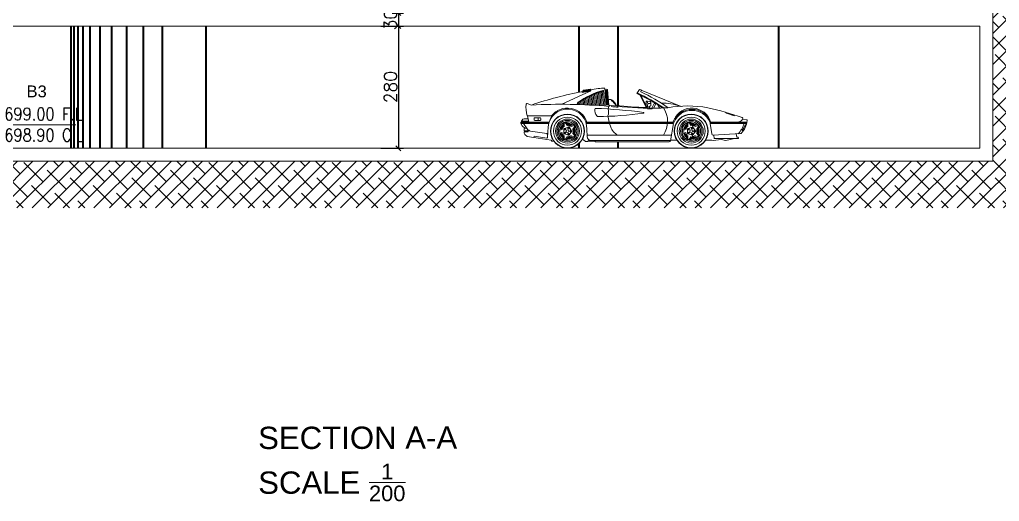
# Model space of a CAD drawing. Header units: metres. Extents: x -322116 to -321123, y -26723 to -26468.
# Drawn here: x -321904.01 to -321881.54, y -26722.71 to -26711.66 of the extents above; entities that cross this region are included whole.
import ezdxf

# ---------------------------------------------------------------- set-up
doc = ezdxf.new("R2010")
doc.units = ezdxf.units.M
doc.header["$LTSCALE"] = 7
doc.header["$MEASUREMENT"] = 0
doc.header["$PDMODE"] = 34
doc.header["$PDSIZE"] = 0.5
for name, color, linetype, lineweight in [('1363TX15X-AS301$0$A-FLOR-IDEN', 4, 'Continuous', 18), ('A-ANNO-TXT3', 6, 'Continuous', 30), ('A-DOOR', 134, 'Continuous', 18), ('A-GRID-DIMS', 142, 'Continuous', 9), ('A-WALL-BLWO', 7, 'Continuous', 40), ('L-Structure', 5, 'Continuous', 15), ('plaster', 1, 'Continuous', 0)]:
    doc.layers.add(name, color=color, linetype=linetype, lineweight=lineweight)
doc.styles.add('1363TX15X-AS301$0$EG_SIMPLEX', font='SIMPLEX.shx')
doc.styles.add('EG_SIMPLEX', font='SIMPLEX.shx')
doc.styles.get("Standard").update_dxf_attribs({"font": 'romans.shx', "height": 0.5})
doc.dimstyles.new('ERGA-M-0200', dxfattribs={"dimscale": 1.15, "dimtxt": 0.2, "dimasz": 0.2, "dimexe": 0.1, "dimexo": 0.1, "dimgap": 0.06, "dimtad": 1, "dimdec": 1, "dimlfac": 100, "dimrnd": 5, "dimdsep": 46, "dimtxsty": 'EG_SIMPLEX', "dimblk1": 'OBLIQUE', "dimblk2": 'OBLIQUE', "dimsah": 1, "dimcen": 0.3, "dimclrd": 256, "dimclre": 256, "dimclrt": 2, "dimadec": 0, "dimazin": 0, "dimtfac": 1, "dimtdec": 1, "dimtix": 1, "dimtmove": 2, "dimatfit": 3, "dimldrblk": 'OBLIQUE', "dimfxl": 1, "dimtolj": 1, "dimtzin": 0, "dimarcsym": 0})

# ---------------------------------------------------------------- blocks, each defined once
blk = doc.blocks.new('carr1')
at = {"layer": 'A-DOOR'}
for p, q in [((-321632.509, -27217.2273), (-321632.5203, -27217.2481)), ((-321632.5101, -27217.2458), (-321632.5101, -27217.2293)), ((-321632.4386, -27217.2177), (-321632.509, -27217.2273)), ((-321632.5069, -27217.2453), (-321632.5069, -27217.2288)), ((-321632.5037, -27217.2448), (-321632.5037, -27217.2283)), ((-321632.5006, -27217.2443), (-321632.5006, -27217.2278)), ((-321632.4974, -27217.2438), (-321632.4974, -27217.2273)), ((-321632.4942, -27217.2433), (-321632.4942, -27217.2268)), ((-321632.491, -27217.2428), (-321632.491, -27217.2263)), ((-321632.4879, -27217.2423), (-321632.4879, -27217.2258)), ((-321632.4847, -27217.2418), (-321632.4847, -27217.2253)), ((-321632.4815, -27217.2413), (-321632.4815, -27217.2248)), ((-321632.4783, -27217.2408), (-321632.4783, -27217.2243)), ((-321632.4752, -27217.2403), (-321632.4752, -27217.2238)), ((-321632.472, -27217.2398), (-321632.472, -27217.2233)), ((-321632.4688, -27217.2393), (-321632.4688, -27217.2228)), ((-321632.4656, -27217.2388), (-321632.4656, -27217.2223)), ((-321632.4625, -27217.2383), (-321632.4625, -27217.2218)), ((-321632.4593, -27217.2378), (-321632.4593, -27217.2213)), ((-321632.4561, -27217.2373), (-321632.4561, -27217.2208)), ((-321632.4529, -27217.2368), (-321632.4529, -27217.2203)), ((-321632.4505, -27217.2347), (-321632.4386, -27217.2177)), ((-321632.4498, -27217.2363), (-321632.4498, -27217.2198)), ((-321632.4466, -27217.2316), (-321632.4466, -27217.2193)), ((-321632.4439, -27217.2368), (-321632.4352, -27217.2229)), ((-321632.4434, -27217.2254), (-321632.4434, -27217.2188)), ((-321632.4402, -27217.2192), (-321632.4402, -27217.2183)), ((-321632.3055, -27217.2099), (-321632.2919, -27217.359)), ((-321632.2854, -27217.2188), (-321632.3055, -27217.2203)), ((-321632.2783, -27217.2283), (-321632.3043, -27217.2302)), ((-321632.2973, -27217.23), (-321632.2849, -27217.3666)), ((-321632.291, -27217.2294), (-321632.2786, -27217.366)), ((-321632.2846, -27217.2289), (-321632.2722, -27217.3654)), ((-321632.2787, -27217.2246), (-321632.2656, -27217.368)), ((-321631.9767, -27217.2219), (-321632.0012, -27217.2587)), ((-321631.9608, -27217.2251), (-321631.9767, -27217.2219)), ((-321631.9608, -27217.2283), (-321631.964, -27217.241)), ((-321631.9608, -27217.2283), (-321631.9608, -27217.2251)), ((-321631.5798, -27217.3807), (-321631.9608, -27217.2283)), ((-321632.714, -27217.361), (-321632.4439, -27217.2368)), ((-321632.5203, -27217.2481), (-321632.4505, -27217.2347)), ((-321632.5164, -27217.2468), (-321632.5164, -27217.2426)), ((-321632.5133, -27217.2463), (-321632.5133, -27217.2355)), ((-321632.5116, -27217.3178), (-321632.5073, -27217.3652)), ((-321632.4996, -27217.3108), (-321632.4946, -27217.3657)), ((-321632.4875, -27217.3041), (-321632.4818, -27217.3663)), ((-321632.4754, -27217.2976), (-321632.4691, -27217.3669)), ((-321632.4632, -27217.2913), (-321632.4563, -27217.3675)), ((-321632.4511, -27217.2853), (-321632.4436, -27217.3682)), ((-321632.4389, -27217.2794), (-321632.4308, -27217.3689)), ((-321632.4267, -27217.2739), (-321632.418, -27217.3696)), ((-321632.4145, -27217.2685), (-321632.4053, -27217.3704)), ((-321632.4023, -27217.2634), (-321632.3925, -27217.3712)), ((-321632.39, -27217.2584), (-321632.3797, -27217.372)), ((-321632.3778, -27217.2537), (-321632.3669, -27217.3728)), ((-321632.3655, -27217.2492), (-321632.3542, -27217.3737)), ((-321632.3532, -27217.2449), (-321632.3414, -27217.3746)), ((-321632.3408, -27217.2408), (-321632.3286, -27217.3756)), ((-321632.3285, -27217.2369), (-321632.3158, -27217.3765)), ((-321632.316, -27217.2345), (-321632.303, -27217.3776)), ((-321631.972, -27217.2723), (-321631.9078, -27217.3978)), ((-321631.9625, -27217.2769), (-321631.9007, -27217.3979)), ((-321633.0022, -27217.368), (-321633.0427, -27217.3545)), ((-321632.5573, -27217.3578), (-321632.5528, -27217.3638)), ((-321632.5477, -27217.3404), (-321632.5456, -27217.3637)), ((-321632.5357, -27217.3326), (-321632.5328, -27217.3642)), ((-321632.5237, -27217.3251), (-321632.5201, -27217.3647)), ((-321632.2663, -27217.3807), (-321632.2724, -27217.4053)), ((-321632.2601, -27217.3708), (-321632.2663, -27217.3807)), ((-321631.9123, -27217.3316), (-321631.9123, -27217.3787)), ((-321631.8995, -27217.3316), (-321631.9123, -27217.3316)), ((-321631.9123, -27217.3787), (-321631.9081, -27217.3829)), ((-321631.9081, -27217.3829), (-321631.892, -27217.3819)), ((-321631.9027, -27217.3338), (-321631.8952, -27217.3519)), ((-321631.8962, -27217.3594), (-321631.9016, -27217.3819)), ((-321631.8738, -27217.3359), (-321631.8995, -27217.3316)), ((-321631.8986, -27217.4046), (-321631.8924, -27217.3977)), ((-321631.8555, -27217.4046), (-321631.8986, -27217.4046)), ((-321631.8952, -27217.3519), (-321631.8685, -27217.354)), ((-321631.892, -27217.3819), (-321631.892, -27217.3969)), ((-321631.8795, -27217.3977), (-321631.8736, -27217.4)), ((-321631.8792, -27217.3798), (-321631.8738, -27217.3798)), ((-321631.8792, -27217.398), (-321631.8792, -27217.3798)), ((-321631.8674, -27217.3433), (-321631.8738, -27217.3359)), ((-321631.8738, -27217.3798), (-321631.8674, -27217.3755)), ((-321631.8736, -27217.4), (-321631.8555, -27217.4011)), ((-321631.8674, -27217.3755), (-321631.8674, -27217.3433)), ((-321631.8354, -27217.3547), (-321631.8579, -27217.3981)), ((-321631.8555, -27217.4011), (-321631.8555, -27217.4046)), ((-321631.8249, -27217.3624), (-321631.8429, -27217.3969)), ((-321631.7851, -27217.3936), (-321631.8001, -27217.3701)), ((-321633.0594, -27217.4982), (-321633.034, -27217.4982)), ((-321633.0435, -27217.4696), (-321632.8085, -27217.4696)), ((-321633.0276, -27217.5299), (-321633.0403, -27217.4696)), ((-321632.9768, -27217.5077), (-321632.9768, -27217.495)), ((-321632.9705, -27217.4886), (-321632.9197, -27217.4886)), ((-321632.9387, -27217.4886), (-321632.9387, -27217.514)), ((-321632.9133, -27217.495), (-321632.9133, -27217.5077)), ((-321632.8339, -27217.5299), (-321632.8085, -27217.4696)), ((-321632.2749, -27217.4719), (-321632.2746, -27217.4816)), ((-321632.2746, -27217.4816), (-321632.2629, -27217.5291)), ((-321631.149, -27217.4447), (-321631.1599, -27217.4354)), ((-321631.0783, -27217.47), (-321631.149, -27217.4447)), ((-321631.0893, -27217.4616), (-321631.1338, -27217.4447)), ((-321631.0876, -27217.4599), (-321631.0893, -27217.4616)), ((-321631.0725, -27217.4649), (-321631.0783, -27217.47)), ((-321630.9577, -27217.5082), (-321630.9988, -27217.5013)), ((-321633.1038, -27217.5299), (-321633.1038, -27217.5426)), ((-321632.8339, -27217.5299), (-321633.1038, -27217.5299)), ((-321632.8339, -27217.5331), (-321633.1038, -27217.5331)), ((-321632.8339, -27217.5363), (-321633.1038, -27217.5363)), ((-321632.8339, -27217.5394), (-321633.1038, -27217.5394)), ((-321633.0892, -27217.5663), (-321633.1038, -27217.5426)), ((-321632.8371, -27217.5426), (-321633.1038, -27217.5426)), ((-321633.0975, -27217.5204), (-321633.1006, -27217.5299)), ((-321633.0308, -27217.5204), (-321633.0975, -27217.5204)), ((-321633.0416, -27217.5948), (-321633.0784, -27217.5426)), ((-321633.0721, -27217.594), (-321633.0721, -27217.6125)), ((-321632.9197, -27217.514), (-321632.9705, -27217.514)), ((-321632.8498, -27217.676), (-321632.8429, -27217.5757)), ((-321632.6995, -27217.5865), (-321632.7472, -27217.6019)), ((-321632.708, -27217.5992), (-321632.7428, -27217.6105)), ((-321632.6995, -27217.5363), (-321632.6995, -27217.5865)), ((-321632.6931, -27217.5957), (-321632.6931, -27217.6356)), ((-321632.69, -27217.5378), (-321632.69, -27217.5744)), ((-321632.6508, -27217.5773), (-321632.6888, -27217.5896)), ((-321632.6587, -27217.5643), (-321632.6803, -27217.5346)), ((-321632.644, -27217.5684), (-321632.6734, -27217.5279)), ((-321632.5963, -27217.5529), (-321632.644, -27217.5684)), ((-321632.6202, -27217.6119), (-321632.6437, -27217.5796)), ((-321632.5948, -27217.5624), (-321632.6296, -27217.5738)), ((-321632.6103, -27217.6003), (-321632.5888, -27217.5707)), ((-321632.6097, -27217.6156), (-321632.5802, -27217.5751)), ((-321631.6473, -27217.5299), (-321632.4853, -27217.5299)), ((-321631.6536, -27217.5331), (-321632.4843, -27217.5331)), ((-321631.6544, -27217.5363), (-321632.4833, -27217.5363)), ((-321631.6552, -27217.5394), (-321632.4823, -27217.5394)), ((-321631.6522, -27217.5426), (-321632.4814, -27217.5426)), ((-321632.4753, -27217.5983), (-321632.4729, -27217.6678)), ((-321632.2489, -27217.5766), (-321632.2597, -27217.5426)), ((-321631.6473, -27217.5299), (-321631.8345, -27217.5299)), ((-321631.6528, -27217.5426), (-321631.6827, -27217.7068)), ((-321631.6528, -27217.5299), (-321631.656, -27217.5426)), ((-321631.5247, -27217.5865), (-321631.5724, -27217.6019)), ((-321631.5332, -27217.5992), (-321631.5681, -27217.6105)), ((-321631.5247, -27217.5363), (-321631.5247, -27217.5865)), ((-321631.5184, -27217.5957), (-321631.5184, -27217.6356)), ((-321631.5152, -27217.5378), (-321631.5152, -27217.5744)), ((-321631.476, -27217.5773), (-321631.514, -27217.5896)), ((-321631.484, -27217.5643), (-321631.5055, -27217.5346)), ((-321631.4692, -27217.5684), (-321631.4987, -27217.5279)), ((-321631.4216, -27217.5529), (-321631.4692, -27217.5684)), ((-321631.4455, -27217.6119), (-321631.4689, -27217.5796)), ((-321631.42, -27217.5624), (-321631.4549, -27217.5738)), ((-321631.4356, -27217.6003), (-321631.414, -27217.5707)), ((-321631.4349, -27217.6156), (-321631.4055, -27217.5751)), ((-321630.9547, -27217.5299), (-321631.3092, -27217.5299)), ((-321630.9547, -27217.5331), (-321631.3092, -27217.5331)), ((-321630.956, -27217.5363), (-321631.3092, -27217.5363)), ((-321630.9567, -27217.5394), (-321631.3092, -27217.5394)), ((-321631.3043, -27217.5298), (-321631.3007, -27217.5425)), ((-321631.3042, -27217.5426), (-321631.2893, -27217.6429)), ((-321630.9575, -27217.5426), (-321631.3042, -27217.5426)), ((-321631.0337, -27217.5267), (-321631.0877, -27217.5299)), ((-321630.9861, -27217.5839), (-321631.002, -27217.6093)), ((-321630.9766, -27217.5839), (-321630.9861, -27217.5839)), ((-321630.9734, -27217.5553), (-321630.9797, -27217.5712)), ((-321630.9797, -27217.5712), (-321630.967, -27217.5712)), ((-321630.9639, -27217.5553), (-321630.9734, -27217.5553)), ((-321633.0721, -27217.6125), (-321633.034, -27217.6125)), ((-321633.0721, -27217.622), (-321633.0721, -27217.6347)), ((-321633.034, -27217.622), (-321633.0721, -27217.622)), ((-321633.0721, -27217.6347), (-321633.0657, -27217.6474)), ((-321633.0657, -27217.6474), (-321633.0435, -27217.6664)), ((-321633.0435, -27217.6664), (-321632.9802, -27217.6769)), ((-321633.034, -27217.6125), (-321633.034, -27217.622)), ((-321632.8562, -27217.6379), (-321633.01, -27217.6153)), ((-321632.9802, -27217.6769), (-321632.9772, -27217.6646)), ((-321632.8149, -27217.7014), (-321632.9802, -27217.6769)), ((-321632.8562, -27217.6823), (-321632.9772, -27217.6646)), ((-321632.8498, -27217.6474), (-321632.8562, -27217.6379)), ((-321632.8562, -27217.6823), (-321632.8498, -27217.676)), ((-321632.7472, -27217.6293), (-321632.6995, -27217.6448)), ((-321632.7428, -27217.6207), (-321632.708, -27217.6321)), ((-321632.6995, -27217.6448), (-321632.6995, -27217.6949)), ((-321632.69, -27217.6568), (-321632.69, -27217.6935)), ((-321632.6888, -27217.6416), (-321632.6508, -27217.654)), ((-321632.6803, -27217.6966), (-321632.6587, -27217.667)), ((-321632.6734, -27217.7034), (-321632.644, -27217.6629)), ((-321632.644, -27217.6629), (-321632.5963, -27217.6784)), ((-321632.6437, -27217.6517), (-321632.6202, -27217.6194)), ((-321632.6296, -27217.6575), (-321632.5948, -27217.6688)), ((-321632.5888, -27217.6606), (-321632.6103, -27217.631)), ((-321632.5802, -27217.6562), (-321632.6097, -27217.6156)), ((-321632.5069, -27217.6982), (-321632.5196, -27217.695)), ((-321632.4734, -27217.6537), (-321631.673, -27217.6537)), ((-321631.5724, -27217.6293), (-321631.5247, -27217.6448)), ((-321631.5681, -27217.6207), (-321631.5332, -27217.6321)), ((-321631.5247, -27217.6448), (-321631.5247, -27217.6949)), ((-321631.5152, -27217.6568), (-321631.5152, -27217.6935)), ((-321631.514, -27217.6416), (-321631.476, -27217.654)), ((-321631.5055, -27217.6966), (-321631.484, -27217.667)), ((-321631.4987, -27217.7034), (-321631.4692, -27217.6629)), ((-321631.4692, -27217.6629), (-321631.4216, -27217.6784)), ((-321631.4689, -27217.6517), (-321631.4455, -27217.6194)), ((-321631.4549, -27217.6575), (-321631.42, -27217.6688)), ((-321631.414, -27217.6606), (-321631.4356, -27217.631)), ((-321631.4055, -27217.6562), (-321631.4349, -27217.6156)), ((-321631.0156, -27217.6397), (-321631.2761, -27217.6537)), ((-321631.275, -27217.7045), (-321631.1988, -27217.695)), ((-321631.2655, -27217.6855), (-321631.2687, -27217.6537)), ((-321631.0369, -27217.6855), (-321631.2655, -27217.6855)), ((-321631.1988, -27217.695), (-321631.1544, -27217.7045)), ((-321631.1544, -27217.7045), (-321631.075, -27217.6855)), ((-321631.0528, -27217.6728), (-321631.0591, -27217.641)), ((-321631.0385, -27217.6728), (-321631.0528, -27217.6728)), ((-321631.0385, -27217.6728), (-321631.0369, -27217.6791)), ((-321631.0369, -27217.6791), (-321631.0369, -27217.6855)), ((-321631.002, -27217.6093), (-321630.9893, -27217.6093)), ((-321632.8085, -27217.7109), (-321632.8149, -27217.7014)), ((-321632.799, -27217.7109), (-321632.8085, -27217.7109)), ((-321632.7927, -27217.7045), (-321632.799, -27217.7109)), ((-321632.4879, -27217.7141), (-321632.5069, -27217.6982)), ((-321632.4688, -27217.7141), (-321632.4879, -27217.7141)), ((-321632.4561, -27217.7045), (-321632.4688, -27217.7141)), ((-321632.4021, -27217.7109), (-321632.4625, -27217.7109)), ((-321632.4371, -27217.7045), (-321632.4561, -27217.7045)), ((-321632.4349, -27217.7045), (-321631.6846, -27217.7045)), ((-321632.3926, -27217.7172), (-321632.4085, -27217.7045)), ((-321632.3926, -27217.7172), (-321631.6952, -27217.7172)), ((-321631.6782, -27217.7014), (-321631.6179, -27217.7014)), ((-321631.348, -27217.7014), (-321631.2877, -27217.7014)), ((-321631.2877, -27217.7014), (-321631.275, -27217.7045))]:
    blk.add_line(p, q, dxfattribs=at)
for centre, radius in [((-321632.6593, -27217.6156), 0.1619), ((-321632.6593, -27217.6156), 0.1588), ((-321632.6593, -27217.6156), 0.1333), ((-321632.6593, -27217.6156), 0.1143), ((-321631.4846, -27217.6156), 0.1619), ((-321631.4846, -27217.6156), 0.1588), ((-321631.4846, -27217.6156), 0.1333), ((-321631.4846, -27217.6156), 0.1143), ((-321632.6593, -27217.6156), 0.1016), ((-321632.6593, -27217.6156), 0.0889), ((-321632.6593, -27217.6156), 0.0127), ((-321631.4846, -27217.6156), 0.1016), ((-321631.4846, -27217.6156), 0.0889), ((-321631.4846, -27217.6156), 0.0127), ((-321632.6304, -27217.6158), 0.00635), ((-321631.4556, -27217.6158), 0.00635)]:
    blk.add_circle(centre, radius, dxfattribs=at)
for centre, radius, start, end in [((-321632.0791, -27218.0496), 0.8564, 106.6287, 124.26177), ((-321631.7718, -27221.0135), 3.8476, 98.90924, 100.05794), ((-321632.3254, -27217.3928), 0.1853, 83.91559, 103.17554), ((-321632.3223, -27217.2351), 0.00635, 5.19443, 106.6287), ((-321632.285, -27217.2252), 0.00635, 5.19443, 94.1185), ((-321631.7718, -27221.0135), 3.8476, 101.13755, 108.65049), ((-321632.0791, -27218.0496), 0.8501, 106.6287, 124.26177), ((-321632.2584, -27217.3435), 0.0297, 56.98293, 113.55422), ((-321632.2872, -27217.4044), 0.0905, 17.63668, 62.31922), ((-321632.2872, -27217.4044), 0.0969, 16.38766, 62.31922), ((-321632.7232, -27218.8366), 1.7353, 56.12535, 65.41162), ((-321632.7232, -27218.8366), 1.7416, 55.84231, 65.37815), ((-321632.7232, -27218.8366), 1.767, 54.75983, 64.55367), ((-321632.7812, -27217.3965), 0.2723, 172.22597, 195.56917), ((-321633.0447, -27217.3605), 0.00635, 71.56505, 172.22597), ((-321632.7247, -27222.6383), 5.2776, 85.01644, 93.0145), ((-321632.6593, -27217.5902), 0.1842, 357.50472, 175.47828), ((-321632.6593, -27217.5902), 0.1937, 18.14817, 141.46806), ((-321632.5541, -27217.3523), 0.0127, 124.26177, 239.656), ((-321632.5541, -27217.3523), 0.00635, 124.26177, 239.656), ((-321632.3031, -27217.4131), 0.0968, 175.60993, 218.62604), ((-321632.3933, -27217.4062), 0.00635, 88.81286, 175.60993), ((-321632.558, -27222.1607), 4.7637, 82.51124, 88.01667), ((-321632.2856, -27217.3585), 0.00635, 185.19443, 260.93275), ((-321631.8656, -27214.7264), 2.6717, 260.93275, 269.43072), ((-321632.3801, -27217.4346), 0.1115, 340.46284, 15.19382), ((-321632.7247, -27222.6383), 5.2776, 84.05694, 84.78726), ((-321631.8656, -27214.7264), 2.6654, 262.87351, 269.02065), ((-321631.8656, -27214.7264), 2.6717, 269.70122, 273.40644), ((-321631.8302, -27217.3587), 0.00653, 324.96052, 141.98603), ((-321631.7557, -27217.7973), 0.4486, 68.23116, 91.86758), ((-321631.9397, -27217.5231), 0.2309, 325.68856, 33.95433), ((-321631.5163, -27218.5027), 1.1256, 80.25604, 99.74396), ((-321631.4782, -27217.6029), 0.1937, 22.15102, 156.63721), ((-321631.4782, -27217.5807), 0.1842, 16.01339, 156.63721), ((-321631.9933, -27220.3192), 3.0009, 70.67068, 77.14768), ((-321633.0638, -27217.5343), 0.0364, 82.95249, 157.56039), ((-321632.9705, -27217.495), 0.00635, 90, 180), ((-321632.9705, -27217.5077), 0.00635, 180, 270), ((-321632.9197, -27217.495), 0.00635, 0, 90), ((-321632.9197, -27217.5077), 0.00635, 270, 0), ((-321632.3738, -27217.4696), 0.00635, 218.62604, 270.37307), ((-321632.352, -27214.7759), 2.7001, 269.53998, 278.8423), ((-321631.9375, -27217.4408), 0.00317, 279.66458, 83.30165), ((-321631.4782, -27217.6029), 0.1842, 23.36279, 156.63721), ((-321631.0396, -27217.4809), 0.0462, 277.33438, 341.65846), ((-321631.0018, -27217.4935), 0.00635, 341.65846, 73.90918), ((-321630.9587, -27217.5145), 0.00635, 353.27528, 80.53768), ((-321633.0477, -27217.537), 0.0508, 215.21759, 271.26706), ((-321633.0477, -27217.6385), 0.0508, 88.73294, 118.68766), ((-321633.0001, -27217.5655), 0.0508, 215.21759, 258.69007), ((-321632.6593, -27217.6156), 0.0756, 122.09234, 165.90766), ((-321632.6593, -27217.6156), 0.0689, 125.63671, 162.36329), ((-321632.6593, -27217.6156), 0.0629, 129.65575, 158.34425), ((-321632.6593, -27217.6156), 0.0566, 135.21649, 152.78351), ((-321632.6868, -27217.5957), 0.00635, 108, 180), ((-321632.6593, -27217.6156), 0.0825, 106.56195, 109.43805), ((-321632.6593, -27217.6156), 0.0756, 50.09234, 93.90766), ((-321632.6593, -27217.6156), 0.0689, 53.63671, 90.36329), ((-321632.6593, -27217.6156), 0.0629, 57.65575, 86.34425), ((-321632.6488, -27217.5833), 0.00635, 36, 108), ((-321632.6593, -27217.6156), 0.0566, 63.21648, 80.78352), ((-321632.6593, -27217.6156), 0.0629, 345.65575, 14.34425), ((-321632.6593, -27217.6156), 0.0689, 341.63671, 18.36329), ((-321632.6593, -27217.6156), 0.0825, 34.56195, 37.43805), ((-321632.6593, -27217.6156), 0.0756, 338.09234, 21.90766), ((-321632.1243, -27217.5354), 0.1312, 198.28704, 243.62794), ((-321631.4846, -27217.6156), 0.0756, 122.09234, 165.90766), ((-321631.4846, -27217.6156), 0.0689, 125.63671, 162.36329), ((-321631.4846, -27217.6156), 0.0629, 129.65575, 158.34425), ((-321631.4846, -27217.6156), 0.0566, 135.21649, 152.78351), ((-321631.512, -27217.5957), 0.00635, 108, 180), ((-321631.4846, -27217.6156), 0.0825, 106.56195, 109.43805), ((-321631.4846, -27217.6156), 0.0756, 50.09234, 93.90766), ((-321631.4846, -27217.6156), 0.0689, 53.63671, 90.36329), ((-321631.4846, -27217.6156), 0.0629, 57.65575, 86.34425), ((-321631.4741, -27217.5833), 0.00635, 36, 108), ((-321631.4846, -27217.6156), 0.0566, 63.21648, 80.78352), ((-321631.4846, -27217.6156), 0.0629, 345.65575, 14.34425), ((-321631.4846, -27217.6156), 0.0689, 341.63671, 18.36329), ((-321631.4846, -27217.6156), 0.0825, 34.56195, 37.43805), ((-321631.4846, -27217.6156), 0.0756, 338.09234, 21.90766), ((-321631.1857, -27217.4907), 0.2093, 314.08152, 345.63571), ((-321631.1603, -27217.4907), 0.2093, 315.32213, 353.27528), ((-321632.6593, -27217.6156), 0.0825, 178.56194, 181.43806), ((-321632.6593, -27217.6156), 0.0756, 194.09234, 237.90766), ((-321632.6593, -27217.6156), 0.0689, 197.63671, 234.36329), ((-321632.6593, -27217.6156), 0.0629, 201.65575, 230.34425), ((-321632.6593, -27217.6156), 0.0566, 207.21649, 224.78351), ((-321632.6868, -27217.6356), 0.00635, 180, 252), ((-321632.6593, -27217.6156), 0.0825, 250.56195, 253.43805), ((-321632.6593, -27217.6156), 0.0756, 266.09234, 309.90766), ((-321632.6593, -27217.6156), 0.0689, 269.63671, 306.36329), ((-321632.6593, -27217.6156), 0.0629, 273.65575, 302.34425), ((-321632.6488, -27217.6479), 0.00635, 252, 324), ((-321632.6593, -27217.6156), 0.0566, 279.21648, 296.78352), ((-321632.6254, -27217.6156), 0.00635, 324, 36), ((-321632.6593, -27217.6156), 0.0566, 351.21649, 8.78351), ((-321632.6593, -27217.6156), 0.0825, 322.56195, 325.43805), ((-321632.4349, -27217.6664), 0.0381, 181.9827, 270), ((-321631.4846, -27217.6156), 0.0825, 178.56194, 181.43806), ((-321631.4846, -27217.6156), 0.0756, 194.09234, 237.90766), ((-321631.4846, -27217.6156), 0.0689, 197.63671, 234.36329), ((-321631.4846, -27217.6156), 0.0629, 201.65575, 230.34425), ((-321631.4846, -27217.6156), 0.0566, 207.21649, 224.78351), ((-321631.512, -27217.6356), 0.00635, 180, 252), ((-321631.4846, -27217.6156), 0.0825, 250.56195, 253.43805), ((-321631.4846, -27217.6156), 0.0756, 266.09234, 309.90766), ((-321631.4846, -27217.6156), 0.0689, 269.63671, 306.36329), ((-321631.4846, -27217.6156), 0.0629, 273.65575, 302.34425), ((-321631.4741, -27217.6479), 0.00635, 252, 324), ((-321631.4846, -27217.6156), 0.0566, 279.21648, 296.78352), ((-321631.4506, -27217.6156), 0.00635, 324, 36), ((-321631.4846, -27217.6156), 0.0566, 351.21649, 8.78351), ((-321631.4846, -27217.6156), 0.0825, 322.56195, 325.43805), ((-321631.2768, -27217.641), 0.0127, 188.45128, 273.07126), ((-321631.016, -27217.6334), 0.00635, 273.07126, 315.32213), ((-321631.6952, -27217.7045), 0.0127, 270, 349.69515)]:
    blk.add_arc(centre, radius, start, end, dxfattribs=at)
at = {"layer": 'A-DOOR', "extrusion": (0, 0, -1)}
for centre, major_axis, start_param, end_param in [((-321632.6826, -27217.5985), (-0.00449, 0.00449), 1.420899, 7.704084), ((-321632.6502, -27217.5882), (0.00449, 0.00449), 1.10674, 7.389925), ((-321631.5079, -27217.5985), (-0.00449, 0.00449), 1.420899, 7.704084), ((-321631.4754, -27217.5882), (0.00449, 0.00449), 1.10674, 7.389925), ((-321632.6829, -27217.6325), (0.00449, 0.00449), -1.406534571557882, 4.876650735621705), ((-321632.6506, -27217.6432), (-0.00449, 0.00449), 5.19081, 11.473995), ((-321631.5081, -27217.6325), (0.00449, 0.00449), -1.406534571557882, 4.876650735621705), ((-321631.4758, -27217.6432), (-0.00449, 0.00449), 5.19081, 11.473995)]:
    blk.add_ellipse(centre, major_axis=major_axis, ratio=1, start_param=start_param, end_param=end_param, dxfattribs=at)
blk = doc.blocks.new('*U133')
blk.add_hatch(color=256).paths.add_polyline_path([(150, 225), (-150, 225), (0, 0)])
blk.add_line((-150, 300), (1362, 300))
blk.add_lwpolyline([(-150, 225), (150, 225), (0, 0)], close=True)
at = {"style": '1363TX15X-AS301$0$EG_SIMPLEX', "width": 0.85}
for tag, p in [('F.F.L.', (225, 375)), ('C.L.', (225, 39))]:
    blk.add_attdef(tag, p, '', height=200, dxfattribs=at)
blk = doc.blocks.new('_OBLIQUE')
at = {"color": 0, "linetype": 'ByBlock'}
blk.add_line((-0.5, -0.5), (0.5, 0.5), dxfattribs=at)
blk = doc.blocks.new('*D105')
at = {"layer": 'A-GRID-DIMS', "lineweight": -2, "transparency": 16777216}
for p, q in [((-321895.322, -26711.509), (-321895.322, -26711.394)), ((-321895.461, -26711.509), (-321895.207, -26711.509)), ((-321895.322, -26711.509), (-321895.322, -26711.809)), ((-321895.725, -26711.809), (-321895.207, -26711.809)), ((-321895.322, -26711.809), (-321895.322, -26711.924))]:
    blk.add_line(p, q, dxfattribs=at)
at = {"layer": 'Defpoints', "color": 0, "transparency": 16777216}
for p in [(-321895.576, -26711.509, -383.919), (-321895.84, -26711.809, 0.001), (-321895.322, -26711.809)]:
    blk.add_point(p, dxfattribs=at)
at = {"layer": 'A-GRID-DIMS', "lineweight": -2, "transparency": 16777216, "xscale": 0.115, "yscale": 0.115, "zscale": 0.115}
for p, rotation in [((-321895.322, -26711.509), 270), ((-321895.322, -26711.809), 90)]:
    blk.add_blockref('_OBLIQUE', p, dxfattribs=dict(at, rotation=rotation))
at = {"layer": 'A-GRID-DIMS', "color": 2, "transparency": 16777216, "insert": (-321895.501, -26711.659), "char_height": 0.2875, "attachment_point": 5, "rotation": 90, "style": 'EG_SIMPLEX'}
blk.add_mtext('\\A1;30', dxfattribs=at)
blk = doc.blocks.new('*D106')
at = {"layer": 'A-GRID-DIMS', "lineweight": -2, "transparency": 16777216}
for p, q in [((-321895.725, -26711.809), (-321895.207, -26711.809)), ((-321895.322, -26711.809), (-321895.322, -26714.609)), ((-321895.725, -26714.609), (-321895.207, -26714.609))]:
    blk.add_line(p, q, dxfattribs=at)
at = {"layer": 'Defpoints', "color": 0, "transparency": 16777216}
for p in [(-321895.84, -26711.809, 0.001), (-321895.84, -26714.609, 0.001), (-321895.322, -26714.609)]:
    blk.add_point(p, dxfattribs=at)
at = {"layer": 'A-GRID-DIMS', "lineweight": -2, "transparency": 16777216, "xscale": 0.115, "yscale": 0.115, "zscale": 0.115}
for p, rotation in [((-321895.322, -26711.809), 90), ((-321895.322, -26714.609), 270)]:
    blk.add_blockref('_OBLIQUE', p, dxfattribs=dict(at, rotation=rotation))
at = {"layer": 'A-GRID-DIMS', "color": 2, "transparency": 16777216, "insert": (-321895.501, -26713.209), "char_height": 0.2875, "attachment_point": 5, "rotation": 90, "style": 'EG_SIMPLEX'}
blk.add_mtext('\\A1;280', dxfattribs=at)

msp = doc.modelspace()

# ---------------------------------------------------------------- hatches: boundary and pattern name
at = {"layer": 'plaster'}
h = msp.add_hatch(dxfattribs=at)
h.set_pattern_fill('ANSI38', color=256, scale=2)
h.paths.add_polyline_path([(-321871.2168, -26698.2687), (-321873.7587, -26698.2687), (-321873.7587, -26699.3162), (-321871.2168, -26699.3162)])
h.paths.add_polyline_path([(-321873.7587, -26698.2687), (-321878.021, -26698.5087), (-321878.7623, -26698.809), (-321878.7623, -26699.8667), (-321877.6813, -26699.3162), (-321873.7587, -26699.3162)])
h.paths.add_polyline_path([(-321878.7623, -26698.809), (-321881.6857, -26699.9929), (-321881.6857, -26701.8587), (-321881.6857, -26705.2087), (-321881.6857, -26708.5587), (-321881.6857, -26714.9087), (-321906.6385, -26714.9087), (-321906.6385, -26709.1659), (-321908.6385, -26709.1683), (-321908.6385, -26712.4336), (-321907.4976, -26712.4336), (-321907.4976, -26715.9813), (-321880.3848, -26715.9813), (-321880.3848, -26700.6929), (-321878.7623, -26699.8667)])
h.paths.add_polyline_path([(-321908.6385, -26709.1683), (-321908.6405, -26709.1683), (-321911.6385, -26712.7207), (-321911.6385, -26719.7087), (-321911.6385, -26720.6938), (-321910.5709, -26720.6938), (-321910.5709, -26712.4336), (-321908.6385, -26712.4336)])
h.paths.add_polyline_path([(-321911.6385, -26719.7087), (-321915.0219, -26719.7087), (-321915.0219, -26720.6938), (-321911.6385, -26720.6938)])
h.paths.add_polyline_path([(-321908.08, -26712.9139), (-321907.1969, -26712.9139), (-321907.1969, -26712.4827), (-321908.08, -26712.4827)], flags=25)
h.paths.add_polyline_path([(-321912.4777, -26713.0407), (-321910.8999, -26713.0407), (-321910.8999, -26712.6087), (-321912.4777, -26712.6087)], flags=9)

# ---------------------------------------------------------------- linework, layer by layer
at = {"layer": 'A-WALL-BLWO', "color": 251, "true_color": 0x636466}
for p, q in [((-321902.8328, -26711.8087, 0), (-321902.8328, -26714.6087, 0)), ((-321902.7682, -26711.8087, 0), (-321902.7682, -26714.6087, 0)), ((-321902.6738, -26711.8087, 0), (-321902.6738, -26714.6087, 0)), ((-321902.5595, -26711.8087, 0), (-321902.5595, -26714.6087, 0)), ((-321902.3956, -26711.8087, 0), (-321902.3956, -26714.6087, 0)), ((-321902.172, -26711.8087, 0), (-321902.172, -26714.6087, 0)), ((-321901.9037, -26711.8087, 0), (-321901.9037, -26714.6087, 0)), ((-321901.5609, -26711.8087, 0), (-321901.5609, -26714.6087, 0)), ((-321901.1734, -26711.8087, 0), (-321901.1734, -26714.6087, 0))]:
    msp.add_line(p, q, dxfattribs=at)
at = {"layer": 'A-WALL-BLWO'}
for p, q in [((-321900.7357, -26711.8087, 0), (-321900.7357, -26714.6087, 0)), ((-321899.7357, -26711.8087, 0), (-321899.7357, -26714.6087, 0)), ((-321891.1857, -26711.8087, 0), (-321891.1857, -26713.3248, 0)), ((-321890.2857, -26711.8087, 0), (-321890.2857, -26713.6315, 0)), ((-321886.599, -26711.8087, 0.0007), (-321886.599, -26714.6087, 0.0007)), ((-321891.1857, -26714.5026, 0), (-321891.1857, -26714.6087, 0)), ((-321890.2857, -26714.463, 0), (-321890.2857, -26714.6087, 0))]:
    msp.add_line(p, q, dxfattribs=at)
at = {"layer": 'L-Structure', "elevation": 0.0007}
for points in [[(-321881.6857, -26708.5587), (-321881.6857, -26714.9087), (-321906.6385, -26714.9087), (-321906.6385, -26708.2587)], [(-321906.3385, -26711.8087), (-321881.9857, -26711.8087), (-321881.9857, -26714.6087), (-321906.3385, -26714.6087), (-321906.3385, -26714.4587)], [(-321881.9857, -26711.8087), (-321881.9857, -26712.1087)]]:
    msp.add_lwpolyline(points, dxfattribs=at)

# ---------------------------------------------------------------- block references
at = {"layer": '1363TX15X-AS301$0$A-FLOR-IDEN', "xscale": 0.00144, "yscale": 0.00144, "zscale": 0.00144}
msp.add_blockref('*U133', (-321904.6837, -26714.5087, 0.0007), dxfattribs=at).add_auto_attribs({'C.L.': '698.90 C.L', 'F.F.L.': '699.00 F.L'})
at = {"layer": 'A-WALL-BLWO', "xscale": 2.415943862304828, "yscale": 2.415943862304828, "zscale": 2.415943862304828}
msp.add_blockref('carr1', (455155.007, 39042.0139, 0.0007), dxfattribs=at)

# ---------------------------------------------------------------- texts
at = {"layer": 'A-ANNO-TXT3', "lineweight": 5}
for s, width, gutter_width, heights, insert, char_height, attachment_point, rotation in [('\\A1;{\\fArial Unicode MS|b0|i0|c0|p34;B3}', 1.423931, 3.0774, [0.4674], (-321903.8482, -26713.1702), 0.27, 1, 359.90083), ('\\A1;{\\fArial Unicode MS|b0|i0|c0|p34;SECTION A-A\\PSCALE \\H0.7x;\\S1/200;}', 8.323156, 7.6934, [2.2325], (-321898.5363, -26722.7135, 0.0007), 0.511674, 7, 0.09917)]:
    msp.add_mtext_dynamic_manual_height_columns(s, width=width, gutter_width=gutter_width, heights=heights, dxfattribs=dict(at, insert=insert, char_height=char_height, attachment_point=attachment_point, rotation=rotation))

# ---------------------------------------------------------------- dimensions: what is measured, and where the dimension line sits
at = {"layer": 'A-GRID-DIMS'}
for base, p1, p2, picture, middle in [((-321895.3224, -26711.8087), (-321895.5759, -26711.5087, -383.9187), (-321895.8403, -26711.8087, 0.0007), '*D105', (-321895.5007, -26711.6587)), ((-321895.3224, -26714.6087), (-321895.8403, -26711.8087, 0.0007), (-321895.8403, -26714.6087, 0.0007), '*D106', (-321895.5007, -26713.2087))]:
    dim = msp.add_linear_dim(base=base, p1=p1, p2=p2, angle=90, dimstyle='ERGA-M-0200', override={"dimtxt": 0.25, "dimasz": 0.1, "dimgap": 0.03, "dimfxl": 100}, dxfattribs=at)
    dim.commit()
    dim.dimension.update_dxf_attribs({"geometry": picture, "text_midpoint": middle})

doc.saveas('drawing.dxf')
